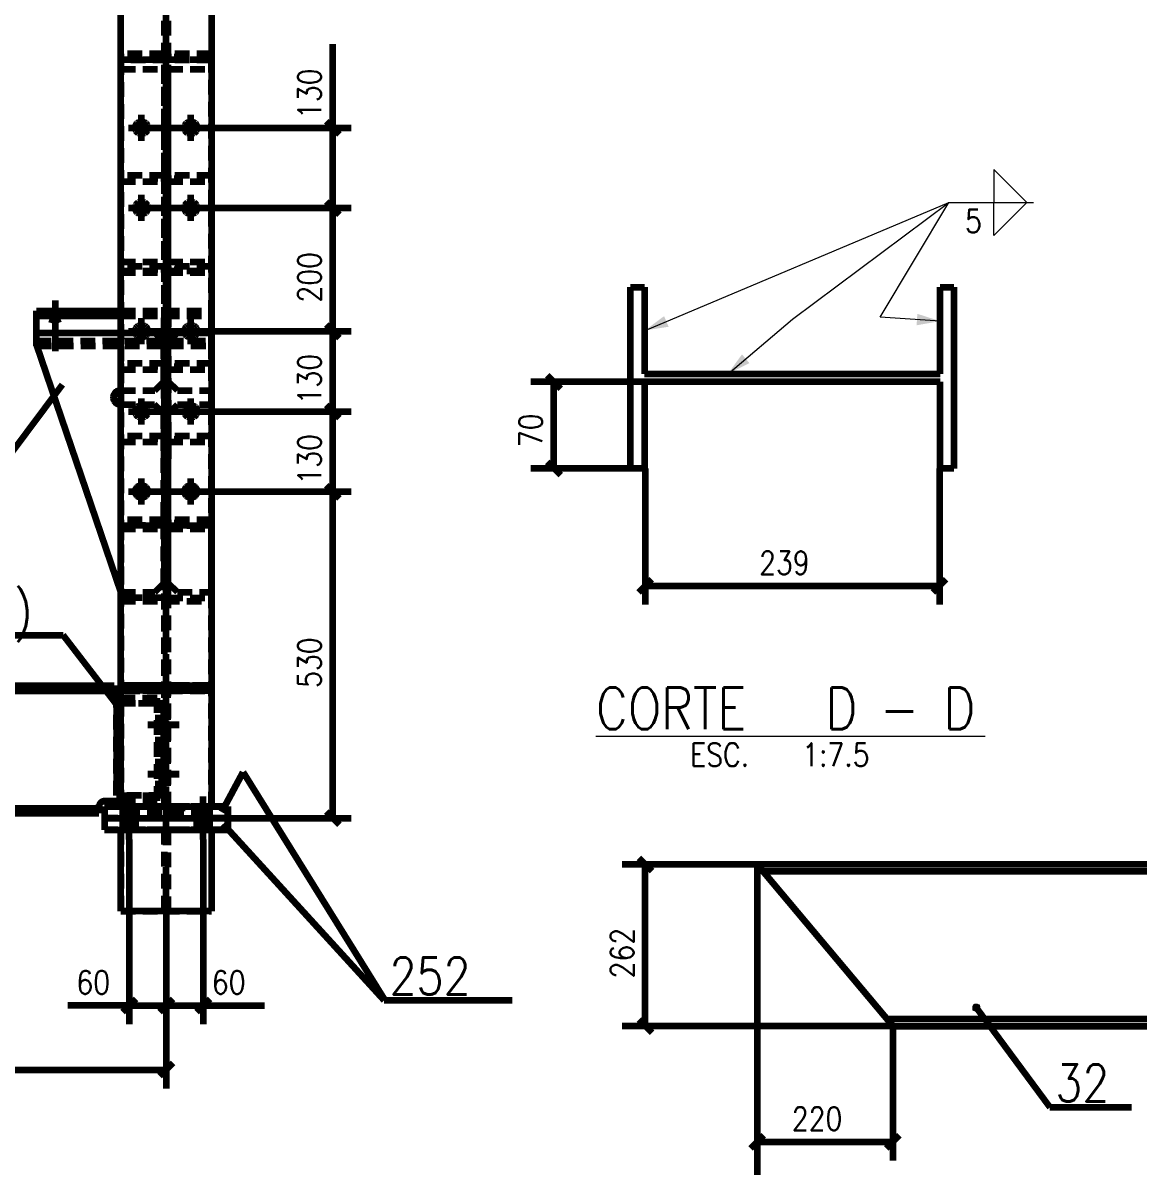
# Model space of a CAD drawing. Header units: millimetres. Extents: x 0 to 16820, y 0 to 11880.
# Drawn here: x 8350 to 10762, y 7242 to 9716 of the extents above; entities that cross this region are included whole.
import ezdxf

# ---------------------------------------------------------------- set-up
doc = ezdxf.new("R2010")
doc.units = ezdxf.units.MM
for name, pattern in [('CENTER2', [7.14375, 4.7625, -0.79375, 0.79375, -0.79375]), ('DASHED2', [2.38125, 1.5875, -0.79375]), ('XKITLINE00', [0])]:
    doc.linetypes.add(name, pattern=pattern)
for name, color, linetype, lineweight in [('COTA', 7, 'Continuous', 0), ('CT3', 4, 'Continuous', 0), ('FUROS', 7, 'Continuous', 0), ('ITEM-1', 7, 'Continuous', 0), ('LC1', 7, 'Continuous', 0), ('Other object type', 7, 'Continuous', 0), ('Part mark', 6, 'Continuous', 0), ('TR2', 7, 'Continuous', 0), ('Weld', 1, 'Continuous', 0)]:
    doc.layers.add(name, color=color, linetype=linetype, lineweight=lineweight)
doc.styles.add('ROMANS', font='romans__.ttf')

# ---------------------------------------------------------------- blocks, each defined once
blk = doc.blocks.new('*A57')
at = {"layer": 'CT3', "color": 4, "linetype": 'Continuous', "lineweight": 100}
for p, q in [((428.07, 401.08), (428.07, 555.08)), ((437.87, 555.08), (437.87, 401.08))]:
    blk.add_line(p, q, dxfattribs=at)
at = {"layer": 'TR2', "linetype": 'DASHED2', "lineweight": 100}
for p, q in [((432.75, 555.08), (432.75, 401.08)), ((433.19, 401.08), (433.19, 555.08)), ((437.87, 401.08), (428.07, 401.08)), ((428.07, 401.08), (437.87, 401.08))]:
    blk.add_line(p, q, dxfattribs=at)
blk = doc.blocks.new('*A59')
at = {"layer": 'FUROS', "color": 7, "linetype": 'CENTER2', "lineweight": 100}
for centre in [(430.3, 474.46), (435.63, 474.46), (430.3, 465.79), (435.63, 465.79), (430.3, 452.46), (435.63, 452.46), (430.3, 443.79), (435.63, 443.79), (430.3, 435.13), (435.63, 435.13)]:
    blk.add_circle(centre, 0.7, dxfattribs=at)
at = {"layer": 'LC1', "color": 7, "linetype": 'CENTER2', "lineweight": 100}
for p, q in [((430.3, 473.06), (430.3, 475.86)), ((435.63, 473.06), (435.63, 475.86)), ((428.9, 474.46), (431.7, 474.46)), ((434.23, 474.46), (437.03, 474.46)), ((430.3, 464.39), (430.3, 467.19)), ((435.63, 464.39), (435.63, 467.19)), ((428.9, 465.79), (431.7, 465.79)), ((434.23, 465.79), (437.03, 465.79)), ((430.3, 451.06), (430.3, 453.86)), ((435.63, 451.06), (435.63, 453.86)), ((428.9, 452.46), (431.7, 452.46)), ((434.23, 452.46), (437.03, 452.46)), ((430.3, 442.39), (430.3, 445.19)), ((435.63, 442.39), (435.63, 445.19)), ((428.9, 443.79), (431.7, 443.79)), ((434.23, 443.79), (437.03, 443.79)), ((430.3, 433.73), (430.3, 436.53)), ((435.63, 433.73), (435.63, 436.53)), ((428.9, 435.13), (431.7, 435.13)), ((434.23, 435.13), (437.03, 435.13))]:
    blk.add_line(p, q, dxfattribs=at)
blk = doc.blocks.new('*A61')
at = {"layer": 'TR2', "linetype": 'DASHED2', "lineweight": 100}
for p, q in [((432.75, 482.46), (428.07, 482.46)), ((428.07, 482.46), (428.07, 481.83)), ((428.07, 481.83), (432.75, 481.83)), ((431.75, 481.83), (431.75, 482.46)), ((432.75, 481.83), (432.75, 482.46))]:
    blk.add_line(p, q, dxfattribs=at)
blk = doc.blocks.new('*A62')
at = {"layer": 'TR2', "linetype": 'DASHED2', "lineweight": 100}
for p, q in [((437.87, 482.46), (433.19, 482.46)), ((433.19, 482.46), (433.19, 481.83)), ((433.19, 481.83), (437.87, 481.83)), ((434.19, 481.83), (434.19, 482.46)), ((437.87, 481.83), (437.87, 482.46))]:
    blk.add_line(p, q, dxfattribs=at)
blk = doc.blocks.new('*A63')
at = {"layer": 'TR2', "linetype": 'DASHED2', "lineweight": 100}
for p, q in [((432.75, 448.96), (428.07, 448.96)), ((428.07, 448.96), (428.07, 448.33)), ((428.07, 448.33), (432.75, 448.33)), ((431.75, 448.33), (431.75, 448.96)), ((432.75, 448.33), (432.75, 448.96))]:
    blk.add_line(p, q, dxfattribs=at)
blk = doc.blocks.new('*A65')
at = {"layer": 'TR2', "linetype": 'DASHED2', "lineweight": 100}
for p, q in [((432.75, 469.29), (428.07, 469.29)), ((428.07, 469.29), (428.07, 468.66)), ((431.75, 468.66), (431.75, 469.29)), ((432.75, 468.66), (432.75, 469.29)), ((428.07, 468.66), (432.75, 468.66))]:
    blk.add_line(p, q, dxfattribs=at)
blk = doc.blocks.new('*A66')
at = {"layer": 'TR2', "linetype": 'DASHED2', "lineweight": 100}
for p, q in [((437.87, 469.29), (433.19, 469.29)), ((433.19, 469.29), (433.19, 468.66)), ((434.19, 468.66), (434.19, 469.29)), ((437.87, 468.66), (437.87, 469.29)), ((433.19, 468.66), (437.87, 468.66))]:
    blk.add_line(p, q, dxfattribs=at)
blk = doc.blocks.new('*A70')
at = {"layer": 'TR2', "linetype": 'DASHED2', "lineweight": 100}
for p, q in [((426.3, 401.08), (426.3, 399.81)), ((426.3, 401.08), (439.63, 401.08)), ((439.63, 401.08), (439.63, 399.81)), ((426.3, 399.81), (439.63, 399.81))]:
    blk.add_line(p, q, dxfattribs=at)
blk = doc.blocks.new('*A76')
at = {"layer": 'TR2', "linetype": 'DASHED2', "lineweight": 100}
for p, q in [((437.4, 414.15), (428.53, 414.15)), ((428.53, 414.15), (428.53, 413.59)), ((428.53, 413.59), (432.77, 413.59)), ((432.77, 400.91), (432.77, 413.59)), ((432.77, 413.57), (433.16, 413.57)), ((433.16, 400.91), (433.16, 413.59)), ((433.16, 413.59), (437.4, 413.59)), ((437.4, 413.59), (437.4, 414.15)), ((432.77, 412.59), (433.16, 412.59)), ((428.53, 400.91), (432.77, 400.91)), ((428.53, 400.91), (428.53, 400.35)), ((432.77, 402.04), (433.16, 402.04)), ((432.77, 401.15), (433.16, 401.15)), ((433.16, 401.15), (432.77, 401.15)), ((432.77, 401.15), (433.16, 401.15)), ((437.4, 400.91), (433.16, 400.91)), ((437.4, 400.35), (437.4, 400.91)), ((428.53, 400.35), (437.4, 400.35))]:
    blk.add_line(p, q, dxfattribs=at)
blk = doc.blocks.new('*A79')
at = {"layer": 'TR2', "linetype": 'DASHED2', "lineweight": 100}
for p, q in [((437.87, 481.78), (428.07, 481.78)), ((428.07, 481.78), (428.07, 423.29)), ((437.87, 423.29), (437.87, 481.78)), ((428.07, 480.81), (432.75, 480.81)), ((432.75, 480.81), (432.75, 423.64)), ((433.19, 423.64), (433.19, 480.81)), ((433.19, 480.81), (437.87, 480.81)), ((428.07, 459.96), (432.75, 459.96)), ((428.07, 458.98), (437.87, 458.98)), ((433.19, 459.96), (437.87, 459.96)), ((428.07, 431.44), (437.87, 431.44)), ((428.07, 431.09), (432.75, 431.09)), ((433.19, 431.09), (437.87, 431.09)), ((432.75, 423.64), (428.07, 423.64)), ((428.07, 423.29), (437.87, 423.29)), ((433.19, 423.64), (437.87, 423.64))]:
    blk.add_line(p, q, dxfattribs=at)
blk = doc.blocks.new('*A81')
at = {"layer": 'CT3', "color": 4, "linetype": 'Continuous', "lineweight": 100}
for p, q in [((426.3, 401.08), (426.3, 399.81)), ((426.3, 401.08), (439.63, 401.08)), ((439.63, 399.81), (439.63, 401.08)), ((426.3, 399.81), (439.63, 399.81))]:
    blk.add_line(p, q, dxfattribs=at)
at = {"layer": 'TR2', "linetype": 'DASHED2', "lineweight": 100}
for p, q in [((439.63, 401.08), (426.3, 401.08)), ((439.63, 399.81), (426.3, 399.81))]:
    blk.add_line(p, q, dxfattribs=at)
blk = doc.blocks.new('*A82')
at = {"layer": 'CT3', "color": 4, "linetype": 'Continuous', "lineweight": 100}
for p, q in [((426.3, 399.81), (426.3, 398.55)), ((426.3, 399.81), (439.63, 399.81)), ((439.63, 398.55), (439.63, 399.81)), ((426.3, 398.55), (439.63, 398.55))]:
    blk.add_line(p, q, dxfattribs=at)
at = {"layer": 'TR2', "linetype": 'DASHED2', "lineweight": 100}
for p, q in [((439.63, 399.81), (426.3, 399.81)), ((439.63, 398.55), (426.3, 398.55))]:
    blk.add_line(p, q, dxfattribs=at)
blk = doc.blocks.new('*A83')
at = {"layer": 'TR2', "linetype": 'DASHED2', "lineweight": 100}
for p, q in [((426.3, 399.81), (426.3, 398.55)), ((426.3, 399.81), (439.63, 399.81)), ((439.63, 399.81), (439.63, 398.55)), ((426.3, 398.55), (439.63, 398.55))]:
    blk.add_line(p, q, dxfattribs=at)
blk = doc.blocks.new('*A89')
at = {"layer": 'CT3', "color": 4, "linetype": 'Continuous', "lineweight": 100}
for p, q in [((427.6, 412.25), (428.07, 412.25)), ((427.6, 412.25), (427.6, 402.25)), ((427.6, 402.25), (428.07, 402.25))]:
    blk.add_line(p, q, dxfattribs=at)
at = {"layer": 'TR2', "linetype": 'DASHED2', "lineweight": 100}
for p, q in [((428.07, 412.25), (432.68, 412.25)), ((432.15, 402.25), (432.15, 412.25)), ((432.68, 402.25), (432.68, 412.25)), ((428.07, 402.25), (432.68, 402.25))]:
    blk.add_line(p, q, dxfattribs=at)
blk = doc.blocks.new('*A94')
at = {"layer": 'CT3', "color": 4, "linetype": 'Continuous', "lineweight": 100}
for p, q in [((418.95, 452.3), (418.95, 454.66)), ((418.95, 454.66), (428.07, 454.66)), ((418.95, 454.14), (428.07, 454.14)), ((418.95, 450.89), (418.95, 451)), ((418.95, 450.89), (418.98, 450.89))]:
    blk.add_line(p, q, dxfattribs=at)
at = {"layer": 'TR2', "linetype": 'DASHED2', "lineweight": 100}
for p, q in [((428.07, 454.66), (437.85, 454.66)), ((428.07, 454.14), (437.85, 454.14)), ((437.85, 450.89), (437.85, 454.66)), ((418.95, 451), (418.95, 452.3)), ((418.95, 451.42), (437.85, 451.42)), ((418.98, 450.89), (437.85, 450.89))]:
    blk.add_line(p, q, dxfattribs=at)
blk = doc.blocks.new('*A95')
at = {"layer": 'CT3', "color": 4, "linetype": 'Continuous', "lineweight": 100}
for p, q in [((311.92, 413.48), (311.87, 413.23)), ((311.92, 413.48), (311.92, 414.15)), ((311.92, 414.15), (427.35, 414.15)), ((311.92, 413.59), (427.35, 413.59)), ((427.35, 413.48), (427.35, 414.15)), ((427.4, 413.23), (427.35, 413.48)), ((311.2, 412.81), (311.25, 412.81)), ((311.51, 412.86), (311.25, 412.81)), ((428.01, 412.81), (427.76, 412.86)), ((428.07, 412.81), (428.01, 412.81)), ((311.2, 401.68), (312.92, 401.68)), ((312.92, 401.68), (313.17, 401.63)), ((313.54, 401.27), (313.59, 401.01)), ((313.59, 401.01), (313.59, 400.35)), ((313.59, 400.91), (425.68, 400.91)), ((425.68, 401.01), (425.73, 401.27)), ((425.68, 400.35), (425.68, 401.01)), ((426.09, 401.63), (426.35, 401.68)), ((426.35, 401.68), (428.07, 401.68)), ((313.59, 400.35), (425.68, 400.35))]:
    blk.add_line(p, q, dxfattribs=at)
for centre, start, end in [((311.25, 413.48), 292.5, 337.5), ((428.01, 413.48), 202.5, 247.5), ((312.92, 401.01), 22.5, 67.5), ((426.35, 401.01), 112.5, 157.5)]:
    blk.add_arc(centre, 0.667, start, end, dxfattribs=at)
at = {"layer": 'TR2', "linetype": 'DASHED2', "lineweight": 100}
for p, q in [((311.87, 413.23), (311.92, 413.48)), ((427.35, 413.48), (427.4, 413.23)), ((307.25, 412.81), (307.25, 401.68)), ((307.25, 412.81), (311.2, 412.81)), ((311.25, 412.81), (311.51, 412.86)), ((427.76, 412.86), (428.01, 412.81)), ((428.01, 412.81), (432.01, 412.81)), ((432.01, 401.68), (432.01, 412.81)), ((307.25, 401.68), (311.2, 401.68)), ((313.17, 401.63), (312.92, 401.68)), ((313.59, 401.01), (313.54, 401.27)), ((425.73, 401.27), (425.68, 401.01)), ((426.35, 401.68), (426.09, 401.63)), ((428.07, 401.68), (432.01, 401.68))]:
    blk.add_line(p, q, dxfattribs=at)
for centre, start, end in [((311.25, 413.48), 292.5, 337.5), ((428.01, 413.48), 202.5, 247.5), ((312.92, 401.01), 22.5, 67.5), ((426.35, 401.01), 112.5, 157.5)]:
    blk.add_arc(centre, 0.667, start, end, dxfattribs=at)
blk = doc.blocks.new('*A97')
at = {"layer": 'TR2', "linetype": 'DASHED2', "lineweight": 100}
for p, q in [((437.87, 414.15), (433.19, 414.15)), ((433.19, 414.15), (433.19, 413.61)), ((433.19, 413.61), (437.87, 413.61)), ((434.19, 413.61), (434.19, 414.15)), ((437.87, 413.61), (437.87, 414.15))]:
    blk.add_line(p, q, dxfattribs=at)
blk = doc.blocks.new('*A98')
at = {"layer": 'TR2', "linetype": 'DASHED2', "lineweight": 100}
for p, q in [((432.75, 414.15), (428.07, 414.15)), ((428.07, 414.15), (428.07, 413.61)), ((428.07, 413.61), (432.75, 413.61)), ((431.75, 413.61), (431.75, 414.15)), ((432.75, 413.61), (432.75, 414.15))]:
    blk.add_line(p, q, dxfattribs=at)
blk = doc.blocks.new('*A126')
at = {"layer": 'TR2', "linetype": 'DASHED2', "lineweight": 100}
for p, q in [((437.87, 431.44), (428.07, 431.44)), ((428.07, 431.44), (428.07, 401.08)), ((428.07, 431.09), (432.75, 431.09)), ((432.75, 431.09), (432.75, 401.08)), ((433.19, 401.08), (433.19, 431.09)), ((433.19, 431.09), (437.87, 431.09)), ((437.87, 401.08), (437.87, 431.44)), ((428.07, 423.64), (432.75, 423.64)), ((428.07, 423.29), (437.87, 423.29)), ((433.19, 423.64), (437.87, 423.64)), ((437.87, 401.08), (428.07, 401.08))]:
    blk.add_line(p, q, dxfattribs=at)
blk = doc.blocks.new('*A127')
at = {"layer": 'CT3', "color": 4, "linetype": 'Continuous', "lineweight": 100}
for p, q in [((428.07, 389.75), (428.07, 398.55)), ((437.87, 398.55), (437.87, 389.75)), ((437.87, 389.75), (428.07, 389.75))]:
    blk.add_line(p, q, dxfattribs=at)
at = {"layer": 'TR2', "linetype": 'DASHED2', "lineweight": 100}
for p, q in [((428.07, 398.55), (437.87, 398.55)), ((428.07, 398.55), (437.87, 398.55)), ((428.07, 398.55), (428.07, 398.55)), ((428.07, 398.55), (428.07, 398.55)), ((432.75, 398.55), (432.75, 398.55)), ((432.75, 398.55), (432.75, 389.75)), ((433.19, 398.55), (433.19, 398.55)), ((433.19, 389.75), (433.19, 398.55)), ((437.87, 398.55), (437.87, 398.55)), ((437.87, 398.55), (437.87, 398.55)), ((428.07, 389.75), (437.87, 389.75)), ((432.75, 389.75), (428.07, 389.75))]:
    blk.add_line(p, q, dxfattribs=at)
blk = doc.blocks.new('*A128')
at = {"layer": 'TR2', "linetype": 'DASHED2', "lineweight": 100}
for p, q in [((437.87, 398.55), (428.07, 398.55)), ((428.07, 398.55), (428.07, 389.75)), ((432.75, 398.55), (432.75, 389.75)), ((433.19, 389.75), (433.19, 398.55)), ((437.87, 398.55), (437.87, 389.75)), ((437.87, 389.75), (428.07, 389.75))]:
    blk.add_line(p, q, dxfattribs=at)
blk = doc.blocks.new('*A129')
at = {"layer": 'LC1', "color": 7, "linetype": 'CENTER2', "lineweight": 100}
for p, q in [((430.97, 409.91), (434.36, 409.91)), ((432.15, 410.61), (432.68, 410.61)), ((432.75, 410.61), (433.19, 410.61)), ((432.15, 409.21), (432.68, 409.21)), ((432.75, 409.21), (433.19, 409.21)), ((430.97, 404.58), (434.36, 404.58)), ((432.15, 405.28), (432.68, 405.28)), ((432.75, 405.28), (433.19, 405.28)), ((432.15, 403.88), (432.68, 403.88)), ((432.75, 403.88), (433.19, 403.88))]:
    blk.add_line(p, q, dxfattribs=at)
blk = doc.blocks.new('*A130')
at = {"layer": 'LC1', "color": 7, "linetype": 'CENTER2', "lineweight": 100}
for p, q in [((434.36, 409.91), (430.97, 409.91)), ((432.68, 410.61), (432.15, 410.61)), ((433.19, 410.61), (432.75, 410.61)), ((432.68, 409.21), (432.15, 409.21)), ((433.19, 409.21), (432.75, 409.21)), ((434.36, 404.58), (430.97, 404.58)), ((432.68, 405.28), (432.15, 405.28)), ((433.19, 405.28), (432.75, 405.28)), ((432.68, 403.88), (432.15, 403.88)), ((433.19, 403.88), (432.75, 403.88))]:
    blk.add_line(p, q, dxfattribs=at)
blk = doc.blocks.new('*A131')
at = {"layer": 'TR2', "linetype": 'DASHED2', "lineweight": 100}
for p, q in [((437.87, 448.96), (433.19, 448.96)), ((433.19, 448.96), (433.19, 448.33)), ((433.19, 448.33), (437.87, 448.33)), ((434.19, 448.33), (434.19, 448.96)), ((437.87, 448.33), (437.87, 448.96))]:
    blk.add_line(p, q, dxfattribs=at)
blk = doc.blocks.new('*A132')
at = {"layer": 'TR2', "linetype": 'DASHED2', "lineweight": 100}
for p, q in [((433.19, 414.15), (434.19, 414.15)), ((437.87, 414.15), (433.19, 414.15)), ((433.19, 414.15), (433.19, 414.15)), ((433.19, 414.15), (433.19, 413.61)), ((433.19, 413.61), (434.19, 413.61)), ((437.87, 413.61), (433.19, 413.61)), ((434.19, 414.15), (437.87, 414.15)), ((434.19, 413.61), (434.19, 414.15)), ((434.19, 413.61), (437.87, 413.61)), ((437.87, 414.15), (437.87, 414.15)), ((437.87, 413.61), (437.87, 414.15))]:
    blk.add_line(p, q, dxfattribs=at)
blk = doc.blocks.new('*A133')
at = {"layer": 'TR2', "linetype": 'DASHED2', "lineweight": 100}
for p, q in [((428.07, 414.15), (432.75, 414.15)), ((431.75, 414.15), (428.07, 414.15)), ((428.07, 414.15), (428.07, 414.15)), ((428.07, 414.15), (428.07, 413.61)), ((428.07, 413.61), (432.75, 413.61)), ((431.75, 413.61), (428.07, 413.61)), ((432.75, 414.15), (431.75, 414.15)), ((431.75, 413.61), (431.75, 414.15)), ((432.75, 413.61), (431.75, 413.61)), ((432.75, 414.15), (432.75, 414.15)), ((432.75, 414.15), (432.75, 413.61))]:
    blk.add_line(p, q, dxfattribs=at)
blk = doc.blocks.new('*A135')
at = {"layer": 'FUROS', "color": 7, "linetype": 'CENTER2', "lineweight": 100}
for p, q in [((420.53, 453.86), (420.36, 453.79)), ((420.87, 453.89), (420.53, 453.86)), ((421.21, 453.88), (420.87, 453.89)), ((421.56, 453.79), (421.21, 453.88))]:
    blk.add_line(p, q, dxfattribs=at)
blk = doc.blocks.new('*A136')
at = {"layer": 'FUROS', "color": 7, "linetype": 'CENTER2', "lineweight": 100}
for p, q in [((420.36, 453.79), (420.7, 453.69)), ((420.7, 453.69), (421.05, 453.68)), ((421.05, 453.68), (421.38, 453.71)), ((421.38, 453.71), (421.56, 453.79))]:
    blk.add_line(p, q, dxfattribs=at)
blk = doc.blocks.new('*A134')
at = {"layer": 'LC1', "color": 7, "linetype": 'CENTER2', "lineweight": 100}
for p, q in [((420.96, 455.77), (420.96, 452.85)), ((420.96, 453.23), (420.96, 450.31))]:
    blk.add_line(p, q, dxfattribs=at)
at = {"layer": 'FUROS', "lineweight": 0}
for name in ['*A135', '*A136']:
    blk.add_blockref(name, (0, 0), dxfattribs=at)
blk = doc.blocks.new('*A137')
at = {"layer": 'LC1', "color": 7, "linetype": 'CENTER2', "lineweight": 100}
for p, q in [((428.97, 397.49), (428.97, 402.14)), ((428.97, 397.49), (428.97, 402.14)), ((436.97, 397.49), (436.97, 402.14)), ((436.97, 397.49), (436.97, 402.14)), ((428.27, 399.81), (428.27, 401.08)), ((428.27, 399.81), (428.27, 401.08)), ((429.67, 399.81), (429.67, 401.08)), ((429.67, 399.81), (429.67, 401.08)), ((436.27, 399.81), (436.27, 401.08)), ((436.27, 399.81), (436.27, 401.08)), ((437.67, 399.81), (437.67, 401.08)), ((437.67, 399.81), (437.67, 401.08)), ((428.27, 398.55), (428.27, 399.81)), ((428.27, 398.55), (428.27, 399.81)), ((429.67, 398.55), (429.67, 399.81)), ((429.67, 398.55), (429.67, 399.81)), ((436.27, 398.55), (436.27, 399.81)), ((436.27, 398.55), (436.27, 399.81)), ((437.67, 398.55), (437.67, 399.81)), ((437.67, 398.55), (437.67, 399.81))]:
    blk.add_line(p, q, dxfattribs=at)
blk = doc.blocks.new('*A138')
at = {"layer": 'TR2', "linetype": 'DASHED2', "lineweight": 100}
for p, q in [((427.6, 412.25), (432.68, 412.25)), ((427.6, 402.25), (427.6, 412.25)), ((432.15, 402.25), (432.15, 412.25)), ((432.68, 412.25), (432.68, 402.25)), ((432.68, 402.25), (427.6, 402.25))]:
    blk.add_line(p, q, dxfattribs=at)
blk = doc.blocks.new('*A139')
at = {"layer": 'TR2', "linetype": 'DASHED2', "lineweight": 100}
for p, q in [((433.23, 453.9), (432.7, 453.9)), ((432.7, 453.9), (432.7, 438.66)), ((432.7, 452.97), (433.23, 452.97)), ((433.23, 438.66), (433.23, 453.9)), ((432.7, 450.89), (433.23, 450.89)), ((433.23, 438.66), (432.7, 438.66))]:
    blk.add_line(p, q, dxfattribs=at)
blk = doc.blocks.new('*A140')
at = {"layer": 'TR2', "linetype": 'DASHED2', "lineweight": 100}
for p, q in [((432.75, 432.07), (428.07, 432.07)), ((428.07, 432.07), (428.07, 431.43)), ((431.75, 431.43), (431.75, 432.07)), ((432.75, 431.43), (432.75, 432.07)), ((428.07, 431.43), (432.75, 431.43))]:
    blk.add_line(p, q, dxfattribs=at)
blk = doc.blocks.new('*A141')
at = {"layer": 'TR2', "linetype": 'DASHED2', "lineweight": 100}
for p, q in [((437.87, 432.07), (433.19, 432.07)), ((433.19, 432.07), (433.19, 431.43)), ((434.19, 431.43), (434.19, 432.07)), ((437.87, 431.43), (437.87, 432.07)), ((433.19, 431.43), (437.87, 431.43))]:
    blk.add_line(p, q, dxfattribs=at)
blk = doc.blocks.new('*A142')
at = {"layer": 'TR2', "linetype": 'DASHED2', "lineweight": 100}
for p, q in [((432.75, 459.44), (428.07, 459.44)), ((428.07, 459.44), (428.07, 458.81)), ((431.75, 458.81), (431.75, 459.44)), ((432.75, 458.81), (432.75, 459.44)), ((428.07, 458.81), (432.75, 458.81))]:
    blk.add_line(p, q, dxfattribs=at)
blk = doc.blocks.new('*A143')
at = {"layer": 'TR2', "linetype": 'DASHED2', "lineweight": 100}
for p, q in [((437.87, 459.44), (433.19, 459.44)), ((433.19, 459.44), (433.19, 458.81)), ((434.19, 458.81), (434.19, 459.44)), ((437.87, 458.81), (437.87, 459.44)), ((433.19, 458.81), (437.87, 458.81))]:
    blk.add_line(p, q, dxfattribs=at)
blk = doc.blocks.new('*A144')
at = {"layer": 'CT3', "color": 4, "linetype": 'Continuous', "lineweight": 100}
for p, q in [((437.87, 444.55), (437.87, 444.55)), ((437.87, 444.55), (437.87, 424.23)), ((437.87, 424.23), (437.87, 424.23))]:
    blk.add_line(p, q, dxfattribs=at)
at = {"layer": 'TR2', "linetype": 'DASHED2', "lineweight": 100}
for p, q in [((433.19, 443.55), (434.19, 444.55)), ((434.19, 444.55), (437.87, 444.55)), ((433.19, 425.23), (433.19, 443.55)), ((434.19, 424.23), (433.19, 425.23)), ((434.19, 424.23), (437.87, 424.23))]:
    blk.add_line(p, q, dxfattribs=at)
blk = doc.blocks.new('*A145')
at = {"layer": 'CT3', "color": 4, "linetype": 'Continuous', "lineweight": 100}
for p, q in [((437.87, 452.3), (437.87, 452.3)), ((437.87, 452.3), (437.87, 446.04)), ((437.87, 446.04), (437.87, 446.04))]:
    blk.add_line(p, q, dxfattribs=at)
at = {"layer": 'TR2', "linetype": 'DASHED2', "lineweight": 100}
for p, q in [((433.19, 451.3), (434.19, 452.3)), ((434.19, 452.3), (437.87, 452.3)), ((433.19, 447.04), (433.19, 451.3)), ((434.19, 446.04), (433.19, 447.04)), ((434.19, 446.04), (437.87, 446.04))]:
    blk.add_line(p, q, dxfattribs=at)
blk = doc.blocks.new('*A146')
at = {"layer": 'CT3', "color": 4, "linetype": 'Continuous', "lineweight": 100}
for p, q in [((418.95, 452.3), (428.07, 452.3)), ((418.95, 451), (418.95, 452.3)), ((428.05, 424.23), (418.95, 451)), ((427.28, 445.37), (427.33, 445.62)), ((427.28, 445.21), (427.28, 445.37)), ((427.69, 445.99), (427.95, 446.04)), ((427.95, 446.04), (428.07, 446.04)), ((427.33, 444.96), (427.28, 445.21)), ((427.95, 444.55), (427.69, 444.6)), ((427.95, 444.55), (428.07, 444.55)), ((428.07, 424.23), (428.05, 424.23))]:
    blk.add_line(p, q, dxfattribs=at)
for centre, start, end in [((427.95, 445.37), 112.5, 157.5), ((427.95, 445.21), 202.5, 247.5)]:
    blk.add_arc(centre, 0.667, start, end, dxfattribs=at)
at = {"layer": 'TR2', "linetype": 'DASHED2', "lineweight": 100}
for p, q in [((428.07, 452.3), (431.73, 452.3)), ((432.73, 451.3), (431.73, 452.3)), ((432.73, 447.04), (432.73, 451.3)), ((431.73, 446.04), (432.73, 447.04)), ((427.33, 445.62), (427.28, 445.37)), ((427.95, 446.04), (427.69, 445.99)), ((428.07, 446.04), (431.73, 446.04)), ((427.28, 445.21), (427.33, 444.96)), ((427.69, 444.6), (427.95, 444.55)), ((428.07, 444.55), (431.7, 444.55)), ((432.73, 443.55), (431.7, 444.55)), ((432.73, 425.23), (432.73, 443.55)), ((431.73, 424.23), (432.73, 425.23)), ((428.05, 424.23), (431.73, 424.23))]:
    blk.add_line(p, q, dxfattribs=at)
for centre, start, end in [((427.95, 445.37), 112.5, 157.5), ((427.95, 445.21), 202.5, 247.5)]:
    blk.add_arc(centre, 0.667, start, end, dxfattribs=at)
blk = doc.blocks.new('*A147')
at = {"layer": 'TR2', "linetype": 'DASHED2', "lineweight": 100}
for p, q in [((437.87, 441.13), (433.19, 441.13)), ((433.19, 441.13), (433.19, 440.5)), ((433.19, 440.5), (437.87, 440.5)), ((434.19, 440.5), (434.19, 441.13)), ((437.87, 440.5), (437.87, 441.13))]:
    blk.add_line(p, q, dxfattribs=at)
blk = doc.blocks.new('*A148')
at = {"layer": 'TR2', "linetype": 'DASHED2', "lineweight": 100}
for p, q in [((432.75, 441.13), (428.07, 441.13)), ((428.07, 441.13), (428.07, 440.5)), ((428.07, 440.5), (432.75, 440.5)), ((431.75, 440.5), (431.75, 441.13)), ((432.75, 440.5), (432.75, 441.13))]:
    blk.add_line(p, q, dxfattribs=at)
blk = doc.blocks.new('*A149')
at = {"layer": 'LC1', "color": 7, "linetype": 'CENTER2', "lineweight": 100}
for p, q in [((428.97, 397.49), (428.97, 402.14)), ((428.97, 397.49), (428.97, 402.14)), ((436.97, 397.49), (436.97, 402.14)), ((436.97, 397.49), (436.97, 402.14)), ((428.27, 399.81), (428.27, 401.08)), ((428.27, 399.81), (428.27, 401.08)), ((429.67, 399.81), (429.67, 401.08)), ((429.67, 399.81), (429.67, 401.08)), ((436.27, 399.81), (436.27, 401.08)), ((436.27, 399.81), (436.27, 401.08)), ((437.67, 399.81), (437.67, 401.08)), ((437.67, 399.81), (437.67, 401.08)), ((428.27, 398.55), (428.27, 399.81)), ((428.27, 398.55), (428.27, 399.81)), ((429.67, 398.55), (429.67, 399.81)), ((429.67, 398.55), (429.67, 399.81)), ((436.27, 398.55), (436.27, 399.81)), ((436.27, 398.55), (436.27, 399.81)), ((437.67, 398.55), (437.67, 399.81)), ((437.67, 398.55), (437.67, 399.81))]:
    blk.add_line(p, q, dxfattribs=at)
blk = doc.blocks.new('*A465')
at = {"layer": 'CT3', "color": 4, "linetype": 'Continuous', "lineweight": 100}
for p, q in [((483.16, 437.63), (483.16, 457.23)), ((483.16, 457.23), (484.66, 457.23)), ((484.66, 457.23), (484.66, 447.87)), ((516.6, 447.87), (516.6, 457.23)), ((516.6, 457.23), (518.1, 457.23)), ((518.1, 457.23), (518.1, 437.63)), ((484.66, 447.87), (516.6, 447.87)), ((516.6, 446.99), (484.66, 446.99)), ((484.66, 446.99), (484.66, 437.63)), ((516.6, 437.63), (516.6, 446.99)), ((484.66, 437.63), (483.16, 437.63)), ((518.1, 437.63), (516.6, 437.63))]:
    blk.add_line(p, q, dxfattribs=at)
blk = doc.blocks.new('*A466')
at = {"layer": 'CT3', "color": 4, "linetype": 'Continuous', "lineweight": 100}
for p, q in [((496.83, 394.81), (511.49, 377.34)), ((575.16, 394.81), (496.83, 394.81)), ((567.01, 377.34), (575.16, 394.81)), ((574.81, 394.06), (497.46, 394.06)), ((567.36, 378.09), (510.86, 378.09)), ((511.49, 377.34), (567.01, 377.34))]:
    blk.add_line(p, q, dxfattribs=at)
blk = doc.blocks.new('*A549')
at = {"layer": 'LC1', "color": 7, "linetype": 'CENTER2', "lineweight": 100}
blk.add_line((432.97, 389.75), (432.97, 555.08), dxfattribs=at)
blk = doc.blocks.new('*A607')
at = {"layer": 'COTA', "color": 7, "linetype": 'Continuous', "lineweight": 100}
for p, q in [((306.3, 389.75), (306.3, 370.6)), ((432.97, 389.75), (432.97, 370.6)), ((307.01, 373.31), (305.59, 371.9)), ((306.3, 372.6), (432.97, 372.6)), ((433.67, 373.31), (432.26, 371.9))]:
    blk.add_line(p, q, dxfattribs=at)
at = {"layer": 'COTA', "color": 3}
for p in [(306.3, 372.6), (432.97, 372.6)]:
    blk.add_point(p, dxfattribs=at)
at = {"layer": 'COTA', "color": 3, "style": 'ROMANS', "width": 0.85}
blk.add_text('1900', height=2.5, dxfattribs=at).set_placement((364.86, 373.85))
blk = doc.blocks.new('*A612')
at = {"layer": 'COTA', "color": 7, "linetype": 'Continuous', "lineweight": 100}
for p, q in [((450.25, 466.5), (451.66, 465.08)), ((430.3, 465.79), (452.96, 465.79)), ((450.96, 452.46), (450.96, 465.79)), ((450.25, 453.17), (451.66, 451.75)), ((430.3, 452.46), (452.96, 452.46))]:
    blk.add_line(p, q, dxfattribs=at)
at = {"layer": 'COTA', "color": 3}
for p in [(450.96, 465.79), (450.96, 452.46)]:
    blk.add_point(p, dxfattribs=at)
at = {"layer": 'COTA', "color": 3, "style": 'ROMANS', "width": 0.85}
blk.add_text('200', height=2.5, rotation=90.0002, dxfattribs=at).set_placement((449.71, 455.55))
blk = doc.blocks.new('*A613')
at = {"layer": 'COTA', "color": 7, "linetype": 'Continuous', "lineweight": 100}
for p, q in [((450.96, 474.46), (450.96, 483.49)), ((450.96, 474.46), (450.96, 483.49)), ((450.25, 475.17), (451.66, 473.75)), ((430.3, 474.46), (452.96, 474.46)), ((450.96, 465.79), (450.96, 474.46)), ((450.25, 466.5), (451.66, 465.08)), ((430.3, 465.79), (452.96, 465.79))]:
    blk.add_line(p, q, dxfattribs=at)
at = {"layer": 'COTA', "color": 3}
for p in [(450.96, 474.46), (450.96, 465.79)]:
    blk.add_point(p, dxfattribs=at)
at = {"layer": 'COTA', "color": 3, "style": 'ROMANS', "width": 0.85}
blk.add_text('130', height=2.5, rotation=90.0002, dxfattribs=at).set_placement((449.71, 475.4))
blk = doc.blocks.new('*A621')
at = {"layer": 'ITEM-1', "color": 7, "linetype": 'Continuous', "lineweight": 100}
for p, q in [((438.99, 400.51), (441.27, 404.79)), ((441.27, 404.79), (456.57, 380.22))]:
    blk.add_line(p, q, dxfattribs=at)
blk = doc.blocks.new('*A622')
at = {"layer": 'ITEM-1', "color": 7, "linetype": 'Continuous', "lineweight": 100}
for p, q in [((439.14, 399.19), (456.51, 380.15)), ((456.51, 380.15), (470.36, 380.15))]:
    blk.add_line(p, q, dxfattribs=at)
at = {"layer": 'Part mark', "color": 1, "style": 'ROMANS', "width": 0.85}
blk.add_text('252', height=4, dxfattribs=at).set_placement((457.11, 380.75))
blk = doc.blocks.new('*A641')
at = {"layer": 'COTA', "color": 7, "linetype": 'Continuous', "lineweight": 100}
for p, q in [((436.97, 397.49), (436.97, 377.55)), ((432.97, 389.75), (432.97, 377.55)), ((433.67, 380.25), (432.26, 378.84)), ((437.67, 380.25), (436.26, 378.84)), ((432.97, 379.55), (436.97, 379.55)), ((436.97, 379.55), (443.61, 379.55)), ((436.97, 379.55), (443.61, 379.55))]:
    blk.add_line(p, q, dxfattribs=at)
at = {"layer": 'COTA', "color": 3}
for p in [(432.97, 379.55), (436.97, 379.55)]:
    blk.add_point(p, dxfattribs=at)
at = {"layer": 'COTA', "color": 3, "style": 'ROMANS', "width": 0.85}
blk.add_text('60', height=2.5, dxfattribs=at).set_placement((437.9, 380.8))
blk = doc.blocks.new('*A642')
at = {"layer": 'COTA', "color": 7, "linetype": 'Continuous', "lineweight": 100}
for p, q in [((428.97, 397.49), (428.97, 377.55)), ((432.97, 389.75), (432.97, 377.55)), ((429.67, 380.25), (428.26, 378.84)), ((433.67, 380.25), (432.26, 378.84)), ((428.97, 379.55), (422.32, 379.55)), ((428.97, 379.55), (422.32, 379.55)), ((428.97, 379.55), (432.97, 379.55))]:
    blk.add_line(p, q, dxfattribs=at)
at = {"layer": 'COTA', "color": 3}
for p in [(428.97, 379.55), (432.97, 379.55)]:
    blk.add_point(p, dxfattribs=at)
at = {"layer": 'COTA', "color": 3, "style": 'ROMANS', "width": 0.85}
blk.add_text('60', height=2.5, dxfattribs=at).set_placement((423.26, 380.8))
blk = doc.blocks.new('*A643')
at = {"layer": 'COTA', "color": 7, "linetype": 'Continuous', "lineweight": 100}
for p, q in [((450.25, 435.83), (451.66, 434.42)), ((430.3, 435.13), (452.96, 435.13)), ((450.96, 399.81), (450.96, 435.13)), ((439.63, 399.81), (452.96, 399.81)), ((450.25, 400.52), (451.66, 399.11))]:
    blk.add_line(p, q, dxfattribs=at)
at = {"layer": 'COTA', "color": 3}
for p in [(450.96, 435.13), (450.96, 399.81)]:
    blk.add_point(p, dxfattribs=at)
at = {"layer": 'COTA', "color": 3, "style": 'ROMANS', "width": 0.85}
blk.add_text('530', height=2.5, rotation=90.0002, dxfattribs=at).set_placement((449.71, 413.89))
blk = doc.blocks.new('*A644')
at = {"layer": 'COTA', "color": 7, "linetype": 'Continuous', "lineweight": 100}
for p, q in [((450.25, 444.5), (451.66, 443.08)), ((430.3, 443.79), (452.96, 443.79)), ((450.96, 435.13), (450.96, 443.79)), ((450.25, 435.83), (451.66, 434.42)), ((430.3, 435.13), (452.96, 435.13))]:
    blk.add_line(p, q, dxfattribs=at)
at = {"layer": 'COTA', "color": 3}
for p in [(450.96, 443.79), (450.96, 435.13)]:
    blk.add_point(p, dxfattribs=at)
at = {"layer": 'COTA', "color": 3, "style": 'ROMANS', "width": 0.85}
blk.add_text('130', height=2.5, rotation=90.0002, dxfattribs=at).set_placement((449.71, 435.88))
blk = doc.blocks.new('*A645')
at = {"layer": 'COTA', "color": 7, "linetype": 'Continuous', "lineweight": 100}
for p, q in [((450.25, 453.17), (451.66, 451.75)), ((430.3, 452.46), (452.96, 452.46)), ((450.96, 443.79), (450.96, 452.46)), ((450.25, 444.5), (451.66, 443.08)), ((430.3, 443.79), (452.96, 443.79))]:
    blk.add_line(p, q, dxfattribs=at)
at = {"layer": 'COTA', "color": 3}
for p in [(450.96, 452.46), (450.96, 443.79)]:
    blk.add_point(p, dxfattribs=at)
at = {"layer": 'COTA', "color": 3, "style": 'ROMANS', "width": 0.85}
blk.add_text('130', height=2.5, rotation=90.0002, dxfattribs=at).set_placement((449.71, 444.55))
blk = doc.blocks.new('*A646')
at = {"layer": 'ITEM-1', "color": 7, "linetype": 'Continuous', "lineweight": 100}
for p in [(399.9, 419.58), (427.85, 411.78)]:
    blk.add_line(p, (421.85, 419.58), dxfattribs=at)
at = {"layer": 'Part mark', "color": 1, "style": 'ROMANS', "width": 0.85}
for s, p in [('(AL)', (409.34, 420.18)), ('50', (400.5, 420.18))]:
    blk.add_text(s, height=4, dxfattribs=at).set_placement(p)
blk = doc.blocks.new('*A647')
at = {"layer": 'ITEM-1', "color": 7, "linetype": 'Continuous', "lineweight": 100}
for p in [(421.72, 446.66), (400.1, 436.29)]:
    blk.add_line(p, (413.95, 436.29), dxfattribs=at)
at = {"layer": 'Part mark', "color": 1, "style": 'ROMANS', "width": 0.85}
blk.add_text('196', height=4, dxfattribs=at).set_placement((400.7, 436.89))
blk = doc.blocks.new('*A728')
at = {"layer": 'COTA', "color": 7, "linetype": 'Continuous', "lineweight": 100}
for p, q in [((486.72, 446.99), (472.36, 446.99)), ((474.15, 447.7), (475.57, 446.28)), ((474.86, 437.63), (474.86, 446.99)), ((474.15, 438.34), (475.57, 436.92)), ((484.72, 437.63), (472.36, 437.63))]:
    blk.add_line(p, q, dxfattribs=at)
at = {"layer": 'COTA', "color": 3}
for p in [(474.86, 446.99), (474.86, 437.63)]:
    blk.add_point(p, dxfattribs=at)
at = {"layer": 'COTA', "color": 3, "style": 'ROMANS', "width": 0.85}
blk.add_text('70', height=2.5, rotation=90.0002, dxfattribs=at).set_placement((473.61, 439.92))
blk = doc.blocks.new('*A729')
at = {"layer": 'COTA', "color": 7, "linetype": 'Continuous', "lineweight": 100}
for p, q in [((484.72, 437.63), (484.72, 422.92)), ((516.54, 437.63), (516.54, 422.92)), ((485.43, 425.63), (484.02, 424.21)), ((517.24, 425.63), (515.83, 424.21)), ((484.72, 424.92), (516.54, 424.92))]:
    blk.add_line(p, q, dxfattribs=at)
at = {"layer": 'COTA', "color": 3}
for p in [(484.72, 424.92), (516.54, 424.92)]:
    blk.add_point(p, dxfattribs=at)
at = {"layer": 'COTA', "color": 3, "style": 'ROMANS', "width": 0.85}
blk.add_text('239', height=2.5, dxfattribs=at).set_placement((497.05, 426.17))
blk = doc.blocks.new('*A730')
at = {"layer": 'Weld'}
for points in [[(484.72, 452.55), (486.78, 454.09), (487.27, 452.94)], [(516.6, 453.55), (514.07, 453.1), (514.15, 454.34)], [(493.69, 447.87), (495.2, 449.96), (496, 449.01)]]:
    blk.add_hatch(color=7, dxfattribs=at).paths.add_polyline_path(points, flags=17)
at = {"layer": 'Weld', "color": 3, "linetype": 'XKITLINE00', "lineweight": 0}
for p, q in [((525.98, 466.37), (522.41, 469.94)), ((522.41, 469.94), (522.41, 466.37)), ((522.41, 466.37), (525.98, 466.37)), ((522.41, 466.37), (525.98, 466.37)), ((525.98, 466.37), (522.41, 462.8)), ((522.41, 462.8), (522.41, 466.37))]:
    blk.add_line(p, q, dxfattribs=at)
at = {"layer": 'Weld', "color": 7, "linetype": 'XKITLINE00', "lineweight": 0}
for p, q in [((484.72, 452.55), (517.56, 466.37)), ((500.65, 453.78), (517.56, 466.37)), ((510.12, 453.99), (517.56, 466.37)), ((517.56, 466.37), (526.69, 466.37)), ((493.69, 447.87), (500.65, 453.78)), ((516.6, 453.55), (510.12, 453.99))]:
    blk.add_line(p, q, dxfattribs=at)
at = {"layer": 'Weld', "color": 3, "style": 'ROMANS', "width": 0.85}
blk.add_text('5', height=2.5, dxfattribs=at).set_placement((519.31, 463.12))
blk = doc.blocks.new('*A731')
at = {"layer": 'Other object type', "color": 1, "linetype": 'XKITLINE00', "lineweight": 0}
blk.add_line((479.42, 408.68), (521.49, 408.68), dxfattribs=at)
at = {"layer": 'Other object type', "color": 1, "style": 'ROMANS', "width": 0.85}
for s, p in [('CORTE', (479.42, 409.43)), ('D', (504.23, 409.43)), ('D', (516.98, 409.43)), ('-', (510.08, 409.43))]:
    blk.add_text(s, height=4.5, dxfattribs=at).set_placement(p)
at = {"layer": 'Other object type', "color": 3, "style": 'ROMANS', "width": 0.85}
for s, p in [('ESC. ', (489.6, 405.43)), ('1:7.5', (501.7, 405.43))]:
    blk.add_text(s, height=2.5, dxfattribs=at).set_placement(p)
blk = doc.blocks.new('*A732')
at = {"layer": 'COTA', "color": 7, "linetype": 'Continuous', "lineweight": 100}
for p, q in [((496.83, 394.81), (496.83, 362.81)), ((511.49, 377.34), (511.49, 362.81)), ((497.54, 365.51), (496.13, 364.1)), ((512.2, 365.51), (510.78, 364.1)), ((496.83, 364.81), (511.49, 364.81))]:
    blk.add_line(p, q, dxfattribs=at)
at = {"layer": 'COTA', "color": 3}
for p in [(496.83, 364.81), (511.49, 364.81)]:
    blk.add_point(p, dxfattribs=at)
at = {"layer": 'COTA', "color": 3, "style": 'ROMANS', "width": 0.85}
blk.add_text('220', height=2.5, dxfattribs=at).set_placement((500.58, 366.06))
blk = doc.blocks.new('*A734')
at = {"layer": 'COTA', "color": 7, "linetype": 'Continuous', "lineweight": 100}
for p, q in [((496.83, 394.81), (482.25, 394.81)), ((484.04, 395.51), (485.46, 394.1)), ((484.75, 377.34), (484.75, 394.81)), ((511.49, 377.34), (482.25, 377.34)), ((484.04, 378.05), (485.46, 376.63))]:
    blk.add_line(p, q, dxfattribs=at)
at = {"layer": 'COTA', "color": 3}
for p in [(484.75, 394.81), (484.75, 377.34)]:
    blk.add_point(p, dxfattribs=at)
at = {"layer": 'COTA', "color": 3, "style": 'ROMANS', "width": 0.85}
blk.add_text('262', height=2.5, rotation=90.0002, dxfattribs=at).set_placement((483.5, 382.49))
blk = doc.blocks.new('*A735')
at = {"layer": 'COTA', "color": 7, "linetype": 'Continuous', "lineweight": 100}
for p, q in [((496.83, 394.81), (496.83, 354.11)), ((575.16, 394.81), (575.16, 354.11)), ((497.54, 356.82), (496.13, 355.4)), ((575.87, 356.82), (574.45, 355.4)), ((496.83, 356.11), (575.16, 356.11))]:
    blk.add_line(p, q, dxfattribs=at)
at = {"layer": 'COTA', "color": 3}
for p in [(496.83, 356.11), (575.16, 356.11)]:
    blk.add_point(p, dxfattribs=at)
at = {"layer": 'COTA', "color": 3, "style": 'ROMANS', "width": 0.85}
blk.add_text('1175', height=2.5, dxfattribs=at).set_placement((531.23, 357.36))
blk = doc.blocks.new('*A736')
at = {"layer": 'Part mark'}
blk.add_hatch(color=7, dxfattribs=at).paths.add_polyline_path([(520.11, 379.06), (520.1, 379.09), (520.1, 379.12), (520.09, 379.15), (520.09, 379.18), (520.09, 379.21), (520.09, 379.23), (520.08, 379.26), (520.08, 379.28), (520.08, 379.31), (520.08, 379.33), (520.08, 379.36), (520.09, 379.38), (520.09, 379.41), (520.09, 379.43), (520.09, 379.45), (520.1, 379.47), (520.1, 379.49), (520.11, 379.51), (520.12, 379.53), (520.12, 379.55), (520.13, 379.57), (520.14, 379.58), (520.15, 379.6), (520.16, 379.62), (520.17, 379.63), (520.18, 379.65), (520.19, 379.66), (520.2, 379.67), (520.21, 379.68), (520.22, 379.7), (520.24, 379.71), (520.25, 379.72), (520.27, 379.73), (520.28, 379.73), (520.3, 379.74), (520.31, 379.75), (520.33, 379.75), (520.35, 379.76), (520.36, 379.76), (520.38, 379.77), (520.4, 379.77), (520.42, 379.77), (520.44, 379.77), (520.46, 379.77), (520.48, 379.77), (520.5, 379.77), (520.52, 379.77), (520.55, 379.77), (520.57, 379.76), (520.59, 379.76), (520.61, 379.75), (520.64, 379.75), (520.66, 379.74), (520.69, 379.73), (520.71, 379.72), (520.74, 379.71), (520.76, 379.7), (520.79, 379.69), (520.81, 379.68), (520.84, 379.67), (520.86, 379.66), (520.89, 379.64), (520.92, 379.63), (520.92, 379.6), (520.93, 379.57), (520.93, 379.54), (520.94, 379.51), (520.94, 379.48), (520.94, 379.45), (520.95, 379.43), (520.95, 379.4), (520.95, 379.37), (520.95, 379.35), (520.95, 379.32), (520.95, 379.3), (520.95, 379.28), (520.94, 379.25), (520.94, 379.23), (520.94, 379.21), (520.93, 379.19), (520.93, 379.17), (520.92, 379.15), (520.92, 379.13), (520.91, 379.11), (520.9, 379.09), (520.89, 379.07), (520.89, 379.06), (520.88, 379.04), (520.87, 379.03), (520.86, 379.01), (520.85, 379), (520.83, 378.99), (520.82, 378.97), (520.81, 378.96), (520.8, 378.95), (520.78, 378.94), (520.77, 378.93), (520.75, 378.93), (520.74, 378.92), (520.72, 378.91), (520.7, 378.91), (520.69, 378.9), (520.67, 378.9), (520.65, 378.89), (520.63, 378.89), (520.61, 378.89), (520.59, 378.89), (520.57, 378.89), (520.55, 378.89), (520.53, 378.89), (520.51, 378.89), (520.49, 378.89), (520.46, 378.9), (520.44, 378.9), (520.42, 378.91), (520.39, 378.91), (520.37, 378.92), (520.35, 378.93), (520.32, 378.94), (520.3, 378.95), (520.27, 378.96), (520.25, 378.97), (520.22, 378.98), (520.19, 378.99), (520.17, 379), (520.14, 379.02), (520.11, 379.03)], flags=17)
at = {"layer": 'ITEM-1', "color": 7, "linetype": 'Continuous', "lineweight": 100}
for p, q in [((520.52, 379.33), (528.47, 368.58)), ((528.47, 368.58), (537.3, 368.58))]:
    blk.add_line(p, q, dxfattribs=at)
at = {"layer": 'Part mark', "color": 1, "style": 'ROMANS', "width": 0.85}
blk.add_text('32', height=4, dxfattribs=at).set_placement((529.07, 369.18))

msp = doc.modelspace()

# ---------------------------------------------------------------- block references
at = {"lineweight": 0, "xscale": 20, "yscale": 20, "zscale": 20}
for name in ['*A57', '*A549', '*A613', '*A61', '*A79', '*A62', '*A59', '*A65', '*A66', '*A730', '*A612', '*A142', '*A143', '*A465', '*A134', '*A94', '*A645', '*A139', '*A146', '*A145', '*A63', '*A131', '*A647', '*A728', '*A644', '*A144', '*A148', '*A147', '*A729', '*A643', '*A140', '*A141', '*A126', '*A646', '*A95', '*A98', '*A133', '*A76', '*A97', '*A132', '*A731', '*A89', '*A138', '*A129', '*A130', '*A621', '*A137', '*A149', '*A70', '*A81', '*A82', '*A83', '*A127', '*A128', '*A622', '*A642', '*A641', '*A734', '*A732', '*A735', '*A466', '*A607', '*A736']:
    msp.add_blockref(name, (0, 0), dxfattribs=at)

doc.saveas('drawing.dxf')
